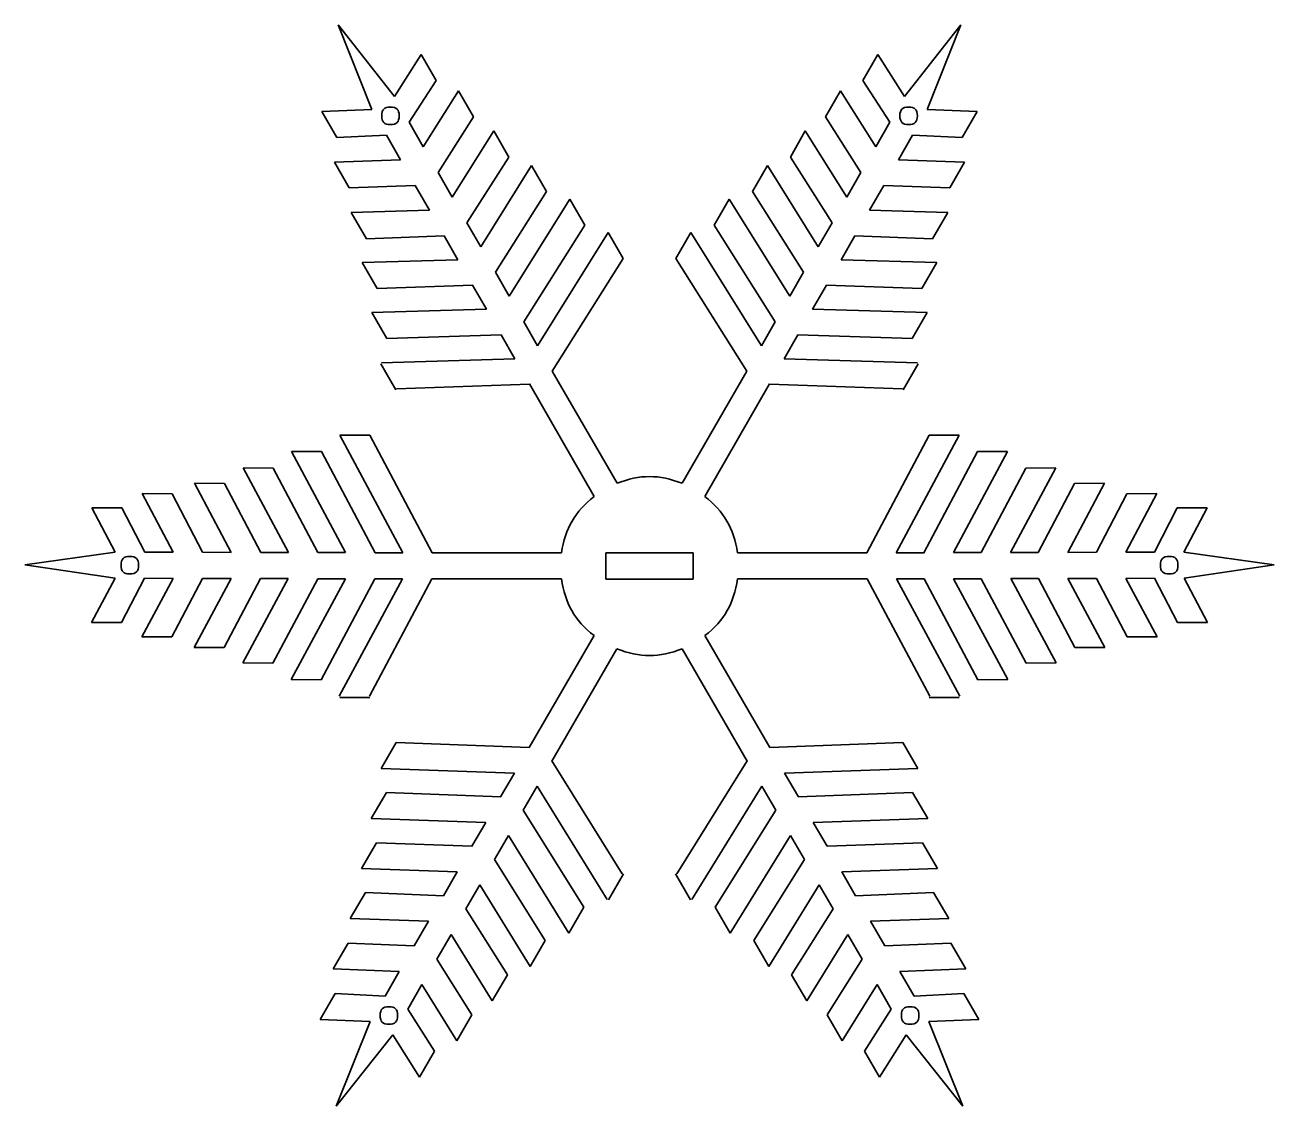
# Model space of a CAD drawing. Header units: centimetres. Extents: x -208 to 206, y -104 to 104.
# Drawn here: x 50.99 to 70.15, y 50.43 to 67.02 of the extents above; entities that cross this region are included whole.
import ezdxf

# ---------------------------------------------------------------- set-up
doc = ezdxf.new("R2010")
doc.units = ezdxf.units.CM
doc.header["$MEASUREMENT"] = 0
doc.layers.add('#Layer 1', color=7, linetype='Continuous')

msp = doc.modelspace()

# ---------------------------------------------------------------- linework, layer by layer
at = {"layer": '#Layer 1', "color": 4, "lineweight": 35}
for points in [[(55.79614, 67.02445), (55.79614, 67.02445), (56.31044, 65.7266), (56.31044, 65.7266)], [(55.79614, 67.02445), (55.79614, 67.02445), (56.65809, 65.92618), (56.65809, 65.92618)], [(65.3475, 67.02445), (65.3475, 67.02445), (64.48577, 65.92618), (64.48577, 65.92618)], [(65.3475, 67.02445), (65.3475, 67.02445), (64.83319, 65.7266), (64.83319, 65.7266)], [(56.65809, 65.92618), (56.65809, 65.92618), (57.0689, 66.57309), (57.0689, 66.57309)], [(57.0689, 66.57309), (57.0689, 66.57309), (57.29761, 66.17437), (57.29761, 66.17437)], [(64.07495, 66.57309), (64.07495, 66.57309), (63.84602, 66.17437), (63.84602, 66.17437)], [(64.48577, 65.92618), (64.48577, 65.92618), (64.07495, 66.57309), (64.07495, 66.57309)], [(57.29761, 66.17437), (57.29761, 66.17437), (56.88455, 65.53284), (56.88455, 65.53284)], [(63.84602, 66.17437), (63.84602, 66.17437), (64.25908, 65.53284), (64.25908, 65.53284)], [(57.10116, 65.1545), (57.10116, 65.1545), (57.64302, 66.01421), (57.64302, 66.01421)], [(57.64302, 66.01421), (57.64302, 66.01421), (57.87082, 65.61661), (57.87082, 65.61661)], [(63.50062, 66.01421), (63.50062, 66.01421), (63.27281, 65.61661), (63.27281, 65.61661)], [(64.04247, 65.1545), (64.04247, 65.1545), (63.50062, 66.01421), (63.50062, 66.01421)], [(56.31044, 65.7266), (56.31044, 65.7266), (55.54458, 65.69792), (55.54458, 65.69792)], [(64.83319, 65.7266), (64.83319, 65.7266), (65.59905, 65.69792), (65.59905, 65.69792)], [(55.54458, 65.69792), (55.54458, 65.69792), (55.77351, 65.2992), (55.77351, 65.2992)], [(56.88455, 65.53284), (56.88455, 65.53284), (57.10116, 65.1545), (57.10116, 65.1545)], [(57.87082, 65.61661), (57.87082, 65.61661), (57.32785, 64.76116), (57.32785, 64.76116)], [(63.27281, 65.61661), (63.27281, 65.61661), (63.81578, 64.76116), (63.81578, 64.76116)], [(64.25908, 65.53284), (64.25908, 65.53284), (64.04247, 65.1545), (64.04247, 65.1545)], [(65.59905, 65.69792), (65.59905, 65.69792), (65.37012, 65.2992), (65.37012, 65.2992)], [(57.54446, 64.38148), (57.54446, 64.38148), (58.18241, 65.39956), (58.18241, 65.39956)], [(58.18241, 65.39956), (58.18241, 65.39956), (58.41134, 64.99725), (58.41134, 64.99725)], [(62.96122, 65.39956), (62.96122, 65.39956), (62.7323, 64.99725), (62.7323, 64.99725)], [(63.59918, 64.38148), (63.59918, 64.38148), (62.96122, 65.39956), (62.96122, 65.39956)], [(55.77351, 65.2992), (55.77351, 65.2992), (56.53578, 65.33258), (56.53578, 65.33258)], [(56.53578, 65.33258), (56.53578, 65.33258), (56.75351, 64.95492), (56.75351, 64.95492)], [(64.60785, 65.33258), (64.60785, 65.33258), (64.39012, 64.95492), (64.39012, 64.95492)], [(65.37012, 65.2992), (65.37012, 65.2992), (64.60785, 65.33258), (64.60785, 65.33258)], [(58.41134, 64.99725), (58.41134, 64.99725), (57.7698, 63.98836), (57.7698, 63.98836)], [(62.7323, 64.99725), (62.7323, 64.99725), (63.37383, 63.98836), (63.37383, 63.98836)], [(56.75351, 64.95492), (56.75351, 64.95492), (55.7379, 64.9202), (55.7379, 64.9202)], [(55.7379, 64.9202), (55.7379, 64.9202), (55.96638, 64.52304), (55.96638, 64.52304)], [(57.98193, 63.621), (57.98193, 63.621), (58.75988, 64.86912), (58.75988, 64.86912)], [(58.75988, 64.86912), (58.75988, 64.86912), (58.98926, 64.46996), (58.98926, 64.46996)], [(62.38353, 64.86912), (62.38353, 64.86912), (62.15438, 64.46996), (62.15438, 64.46996)], [(63.1617, 63.621), (63.1617, 63.621), (62.38353, 64.86912), (62.38353, 64.86912)], [(64.39012, 64.95492), (64.39012, 64.95492), (65.40574, 64.9202), (65.40574, 64.9202)], [(65.40574, 64.9202), (65.40574, 64.9202), (65.17703, 64.52304), (65.17703, 64.52304)], [(57.32785, 64.76116), (57.32785, 64.76116), (57.54446, 64.38148), (57.54446, 64.38148)], [(63.81578, 64.76116), (63.81578, 64.76116), (63.59918, 64.38148), (63.59918, 64.38148)], [(55.96638, 64.52304), (55.96638, 64.52304), (56.97886, 64.5609), (56.97886, 64.5609)], [(56.97886, 64.5609), (56.97886, 64.5609), (57.19748, 64.18234), (57.19748, 64.18234)], [(58.2075, 63.22788), (58.2075, 63.22788), (58.98926, 64.46996), (58.98926, 64.46996)], [(62.93614, 63.22788), (62.93614, 63.22788), (62.15438, 64.46996), (62.15438, 64.46996)], [(64.16478, 64.5609), (64.16478, 64.5609), (63.94615, 64.18234), (63.94615, 64.18234)], [(65.17703, 64.52304), (65.17703, 64.52304), (64.16478, 64.5609), (64.16478, 64.5609)], [(58.41962, 62.86029), (58.41962, 62.86029), (59.34967, 64.35236), (59.34967, 64.35236)], [(59.34967, 64.35236), (59.34967, 64.35236), (59.57882, 63.95296), (59.57882, 63.95296)], [(61.79396, 64.35236), (61.79396, 64.35236), (61.56481, 63.95296), (61.56481, 63.95296)], [(62.72401, 62.86029), (62.72401, 62.86029), (61.79396, 64.35236), (61.79396, 64.35236)], [(57.19748, 64.18234), (57.19748, 64.18234), (55.99684, 64.14426), (55.99684, 64.14426)], [(55.99684, 64.14426), (55.99684, 64.14426), (56.22868, 63.74397), (56.22868, 63.74397)], [(63.94615, 64.18234), (63.94615, 64.18234), (65.14679, 64.14426), (65.14679, 64.14426)], [(65.14679, 64.14426), (65.14679, 64.14426), (64.91495, 63.74397), (64.91495, 63.74397)], [(57.7698, 63.98836), (57.7698, 63.98836), (57.98193, 63.621), (57.98193, 63.621)], [(58.6443, 62.46807), (58.6443, 62.46807), (59.57882, 63.95296), (59.57882, 63.95296)], [(58.85553, 62.10004), (58.85553, 62.10004), (59.9379, 63.83671), (59.9379, 63.83671)], [(59.9379, 63.83671), (59.9379, 63.83671), (60.16727, 63.43732), (60.16727, 63.43732)], [(61.20574, 63.83671), (61.20574, 63.83671), (60.97636, 63.43732), (60.97636, 63.43732)], [(62.2881, 62.10004), (62.2881, 62.10004), (61.20574, 63.83671), (61.20574, 63.83671)], [(62.49956, 62.46807), (62.49956, 62.46807), (61.56481, 63.95296), (61.56481, 63.95296)], [(63.37383, 63.98836), (63.37383, 63.98836), (63.1617, 63.621), (63.1617, 63.621)], [(56.22868, 63.74397), (56.22868, 63.74397), (57.4235, 63.78944), (57.4235, 63.78944)], [(57.4235, 63.78944), (57.4235, 63.78944), (57.63383, 63.42096), (57.63383, 63.42096)], [(63.72014, 63.78944), (63.72014, 63.78944), (63.50958, 63.42096), (63.50958, 63.42096)], [(64.91495, 63.74397), (64.91495, 63.74397), (63.72014, 63.78944), (63.72014, 63.78944)], [(59.07975, 61.7096), (59.07975, 61.7096), (60.16727, 63.43732), (60.16727, 63.43732)], [(62.06388, 61.7096), (62.06388, 61.7096), (60.97636, 63.43732), (60.97636, 63.43732)], [(57.63383, 63.42096), (57.63383, 63.42096), (56.16372, 63.3784), (56.16372, 63.3784)], [(56.16372, 63.3784), (56.16372, 63.3784), (56.3931, 62.97901), (56.3931, 62.97901)], [(63.50958, 63.42096), (63.50958, 63.42096), (64.97991, 63.3784), (64.97991, 63.3784)], [(64.97991, 63.3784), (64.97991, 63.3784), (64.75054, 62.97901), (64.75054, 62.97901)], [(58.41962, 62.86029), (58.41962, 62.86029), (58.20817, 63.22877), (58.20817, 63.22877)], [(62.72401, 62.86029), (62.72401, 62.86029), (62.93546, 63.22877), (62.93546, 63.22877)], [(57.85985, 63.02807), (57.85985, 63.02807), (56.3931, 62.97901), (56.3931, 62.97901)], [(58.07018, 62.65981), (58.07018, 62.65981), (57.85873, 63.02807), (57.85873, 63.02807)], [(63.07345, 62.65981), (63.07345, 62.65981), (63.2849, 63.02807), (63.2849, 63.02807)], [(63.28378, 63.02807), (63.28378, 63.02807), (64.75054, 62.97901), (64.75054, 62.97901)], [(58.07018, 62.65981), (58.07018, 62.65981), (56.3129, 62.60874), (56.3129, 62.60874)], [(63.07345, 62.65981), (63.07345, 62.65981), (64.83073, 62.60874), (64.83073, 62.60874)], [(56.3129, 62.60874), (56.3129, 62.60874), (56.54228, 62.20935), (56.54228, 62.20935)], [(58.85553, 62.10004), (58.85553, 62.10004), (58.64407, 62.46852), (58.64407, 62.46852)], [(62.2881, 62.10004), (62.2881, 62.10004), (62.49956, 62.46852), (62.49956, 62.46852)], [(64.83073, 62.60874), (64.83073, 62.60874), (64.60135, 62.20935), (64.60135, 62.20935)], [(58.29598, 62.26804), (58.29598, 62.26804), (56.54228, 62.20935), (56.54228, 62.20935)], [(58.50721, 61.9), (58.50721, 61.9), (58.29575, 62.26826), (58.29575, 62.26826)], [(62.63642, 61.9), (62.63642, 61.9), (62.84788, 62.26826), (62.84788, 62.26826)], [(62.84788, 62.26804), (62.84788, 62.26804), (64.60135, 62.20935), (64.60135, 62.20935)], [(58.50721, 61.9), (58.50721, 61.9), (56.46164, 61.84064), (56.46164, 61.84064)], [(62.63642, 61.9), (62.63642, 61.9), (64.68199, 61.84064), (64.68199, 61.84064)], [(56.45134, 61.82429), (56.45134, 61.82429), (56.68071, 61.4249), (56.68071, 61.4249)], [(60.07319, 59.98906), (60.07319, 59.98906), (59.07975, 61.7096), (59.07975, 61.7096)], [(61.07044, 59.98906), (61.07044, 59.98906), (62.06388, 61.7096), (62.06388, 61.7096)], [(64.69207, 61.82429), (64.69207, 61.82429), (64.46292, 61.4249), (64.46292, 61.4249)], [(58.73143, 61.50957), (58.73143, 61.50957), (56.69102, 61.44125), (56.69102, 61.44125)], [(59.72487, 59.7888), (59.72487, 59.7888), (58.72919, 61.51338), (58.72919, 61.51338)], [(61.41876, 59.7888), (61.41876, 59.7888), (62.41444, 61.51338), (62.41444, 61.51338)], [(62.4122, 61.50957), (62.4122, 61.50957), (64.45262, 61.44125), (64.45262, 61.44125)], [(56.78532, 58.92304), (56.78532, 58.92304), (55.82257, 60.72871), (55.82257, 60.72871)], [(55.82257, 60.72871), (55.82257, 60.72871), (56.28311, 60.72759), (56.28311, 60.72759)], [(57.23556, 58.92192), (57.23556, 58.92192), (56.28311, 60.72759), (56.28311, 60.72759)], [(63.90807, 58.92192), (63.90807, 58.92192), (64.86052, 60.72759), (64.86052, 60.72759)], [(64.35831, 58.92304), (64.35831, 58.92304), (65.32106, 60.72871), (65.32106, 60.72871)], [(65.32106, 60.72871), (65.32106, 60.72871), (64.86052, 60.72759), (64.86052, 60.72759)], [(55.90903, 58.92573), (55.90903, 58.92573), (55.0818, 60.47693), (55.0818, 60.47693)], [(55.0818, 60.47693), (55.0818, 60.47693), (55.54234, 60.47604), (55.54234, 60.47604)], [(56.36084, 58.92394), (56.36084, 58.92394), (55.54234, 60.47604), (55.54234, 60.47604)], [(64.78257, 58.92394), (64.78257, 58.92394), (65.60129, 60.47604), (65.60129, 60.47604)], [(65.2346, 58.92573), (65.2346, 58.92573), (66.06183, 60.47693), (66.06183, 60.47693)], [(66.06183, 60.47693), (66.06183, 60.47693), (65.60129, 60.47604), (65.60129, 60.47604)], [(55.0314, 58.92708), (55.0314, 58.92708), (54.33946, 60.22493), (54.33946, 60.22493)], [(54.33946, 60.22493), (54.33946, 60.22493), (54.80001, 60.22381), (54.80001, 60.22381)], [(55.48455, 58.92573), (55.48455, 58.92573), (54.80001, 60.22381), (54.80001, 60.22381)], [(65.65886, 58.92573), (65.65886, 58.92573), (66.34362, 60.22381), (66.34362, 60.22381)], [(66.11223, 58.92708), (66.11223, 58.92708), (66.80417, 60.22493), (66.80417, 60.22493)], [(66.80417, 60.22493), (66.80417, 60.22493), (66.34362, 60.22381), (66.34362, 60.22381)], [(53.59153, 59.98996), (53.59153, 59.98996), (54.05409, 59.98704), (54.05409, 59.98704)], [(54.15399, 58.92842), (54.15399, 58.92842), (53.59153, 59.98996), (53.59153, 59.98996)], [(54.05409, 59.98704), (54.05409, 59.98704), (54.60714, 58.92708), (54.60714, 58.92708)], [(61.07044, 59.98906), (60.71966, 60.12682), (60.42398, 60.12682), (60.07319, 59.98906)], [(67.08954, 59.98704), (67.08954, 59.98704), (66.53649, 58.92708), (66.53649, 58.92708)], [(66.98964, 58.92842), (66.98964, 58.92842), (67.5521, 59.98996), (67.5521, 59.98996)], [(67.5521, 59.98996), (67.5521, 59.98996), (67.08954, 59.98704), (67.08954, 59.98704)], [(52.78938, 59.83002), (52.78938, 59.83002), (53.24746, 59.82845), (53.24746, 59.82845)], [(53.26292, 58.93088), (53.26292, 58.93088), (52.78938, 59.83002), (52.78938, 59.83002)], [(53.24746, 59.82845), (53.24746, 59.82845), (53.71674, 58.93066), (53.71674, 58.93066)], [(59.72487, 59.7888), (59.42762, 59.5536), (59.27866, 59.29668), (59.22244, 58.92192)], [(61.92119, 58.92192), (61.86474, 59.29668), (61.71601, 59.5536), (61.41876, 59.7888)], [(67.89594, 59.82845), (67.89594, 59.82845), (67.42689, 58.93066), (67.42689, 58.93066)], [(67.88071, 58.93088), (67.88071, 58.93088), (68.35425, 59.83002), (68.35425, 59.83002)], [(68.35425, 59.83002), (68.35425, 59.83002), (67.89594, 59.82845), (67.89594, 59.82845)], [(52.01815, 59.61229), (52.01815, 59.61229), (52.4778, 59.61095), (52.4778, 59.61095)], [(52.37319, 58.9329), (52.37319, 58.9329), (52.01815, 59.61229), (52.01815, 59.61229)], [(52.4778, 59.61095), (52.4778, 59.61095), (52.82702, 58.93268), (52.82702, 58.93268)], [(68.66583, 59.61095), (68.66583, 59.61095), (68.31662, 58.93268), (68.31662, 58.93268)], [(69.12548, 59.61229), (69.12548, 59.61229), (68.66583, 59.61095), (68.66583, 59.61095)], [(68.77044, 58.9329), (68.77044, 58.9329), (69.12548, 59.61229), (69.12548, 59.61229)], [(50.99089, 58.73578), (50.99089, 58.73578), (52.37319, 58.9329), (52.37319, 58.9329)], [(52.82702, 58.93268), (52.82702, 58.93268), (53.26292, 58.93088), (53.26292, 58.93088)], [(53.71674, 58.93066), (53.71674, 58.93066), (54.15399, 58.92842), (54.15399, 58.92842)], [(54.60714, 58.92708), (54.60714, 58.92708), (55.0314, 58.92708), (55.0314, 58.92708)], [(55.90903, 58.92573), (55.90903, 58.92573), (55.4841, 58.92663), (55.4841, 58.92663)], [(56.78532, 58.92304), (56.78532, 58.92304), (56.36062, 58.92394), (56.36062, 58.92394)], [(59.22244, 58.92192), (59.22244, 58.92192), (57.23556, 58.92192), (57.23556, 58.92192)], [(60.57182, 58.91968), (60.57182, 58.91968), (59.90206, 58.91968), (59.90206, 58.91968)], [(59.90206, 58.91968), (59.90206, 58.91968), (59.90206, 58.51783), (59.90206, 58.51783)], [(61.24158, 58.91968), (61.24158, 58.91968), (60.57182, 58.91968), (60.57182, 58.91968)], [(61.24158, 58.51783), (61.24158, 58.51783), (61.24158, 58.91968), (61.24158, 58.91968)], [(61.92119, 58.92192), (61.92119, 58.92192), (63.90807, 58.92192), (63.90807, 58.92192)], [(64.35831, 58.92304), (64.35831, 58.92304), (64.78302, 58.92394), (64.78302, 58.92394)], [(65.2346, 58.92573), (65.2346, 58.92573), (65.65953, 58.92663), (65.65953, 58.92663)], [(66.53649, 58.92708), (66.53649, 58.92708), (66.11223, 58.92708), (66.11223, 58.92708)], [(67.42689, 58.93066), (67.42689, 58.93066), (66.98964, 58.92842), (66.98964, 58.92842)], [(68.31662, 58.93268), (68.31662, 58.93268), (67.88071, 58.93088), (67.88071, 58.93088)], [(70.15252, 58.73578), (70.15252, 58.73578), (68.77044, 58.9329), (68.77044, 58.9329)], [(50.99089, 58.73578), (50.99089, 58.73578), (52.37207, 58.53216), (52.37207, 58.53216)], [(70.15252, 58.73578), (70.15252, 58.73578), (68.77156, 58.53216), (68.77156, 58.53216)], [(52.37207, 58.53216), (52.37207, 58.53216), (52.0139, 57.85456), (52.0139, 57.85456)], [(52.47377, 57.85344), (52.47377, 57.85344), (52.8259, 58.53037), (52.8259, 58.53037)], [(53.26202, 58.53015), (53.26202, 58.53015), (52.78423, 57.63303), (52.78423, 57.63303)], [(52.8259, 58.53037), (52.8259, 58.53037), (53.26202, 58.53015), (53.26202, 58.53015)], [(53.24231, 57.63258), (53.24231, 57.63258), (53.71585, 58.52813), (53.71585, 58.52813)], [(54.1531, 58.52836), (54.1531, 58.52836), (53.58548, 57.46951), (53.58548, 57.46951)], [(53.71585, 58.52813), (53.71585, 58.52813), (54.1531, 58.52836), (54.1531, 58.52836)], [(54.04826, 57.47018), (54.04826, 57.47018), (54.60625, 58.52768), (54.60625, 58.52768)], [(55.0305, 58.52567), (55.0305, 58.52567), (54.3323, 57.23095), (54.3323, 57.23095)], [(54.60625, 58.52768), (54.60625, 58.52768), (55.0305, 58.52567), (55.0305, 58.52567)], [(55.48366, 58.52477), (55.48366, 58.52477), (54.79284, 57.22983), (54.79284, 57.22983)], [(55.90791, 58.52276), (55.90791, 58.52276), (55.07351, 56.97536), (55.07351, 56.97536)], [(55.90791, 58.52276), (55.90791, 58.52276), (55.48321, 58.52365), (55.48321, 58.52365)], [(56.35994, 58.52231), (56.35994, 58.52231), (55.53406, 56.97424), (55.53406, 56.97424)], [(56.78442, 58.52119), (56.78442, 58.52119), (55.81316, 56.72023), (55.81316, 56.72023)], [(57.23466, 58.52029), (57.23466, 58.52029), (56.2737, 56.71911), (56.2737, 56.71911)], [(56.78442, 58.52119), (56.78442, 58.52119), (56.3595, 58.52231), (56.3595, 58.52231)], [(59.22154, 58.52029), (59.22154, 58.52029), (57.23018, 58.52029), (57.23018, 58.52029)], [(59.22154, 58.52029), (59.27665, 58.14532), (59.42471, 57.88794), (59.72106, 57.65162)], [(59.90206, 58.51783), (59.90206, 58.51783), (61.24158, 58.51783), (61.24158, 58.51783)], [(61.42257, 57.65162), (61.71892, 57.88794), (61.86698, 58.14532), (61.92186, 58.52029)], [(61.92186, 58.52029), (61.92186, 58.52029), (63.91345, 58.52029), (63.91345, 58.52029)], [(63.90897, 58.52029), (63.90897, 58.52029), (64.86993, 56.71911), (64.86993, 56.71911)], [(64.35921, 58.52119), (64.35921, 58.52119), (64.78391, 58.52231), (64.78391, 58.52231)], [(64.35921, 58.52119), (64.35921, 58.52119), (65.33047, 56.72023), (65.33047, 56.72023)], [(64.78369, 58.52231), (64.78369, 58.52231), (65.60958, 56.97424), (65.60958, 56.97424)], [(65.23572, 58.52276), (65.23572, 58.52276), (65.66042, 58.52365), (65.66042, 58.52365)], [(65.23572, 58.52276), (65.23572, 58.52276), (66.07012, 56.97536), (66.07012, 56.97536)], [(65.65998, 58.52477), (65.65998, 58.52477), (66.35079, 57.22983), (66.35079, 57.22983)], [(66.53738, 58.52768), (66.53738, 58.52768), (66.11313, 58.52567), (66.11313, 58.52567)], [(66.11313, 58.52567), (66.11313, 58.52567), (66.81134, 57.23095), (66.81134, 57.23095)], [(67.09537, 57.47018), (67.09537, 57.47018), (66.53738, 58.52768), (66.53738, 58.52768)], [(66.99054, 58.52836), (66.99054, 58.52836), (67.55815, 57.46951), (67.55815, 57.46951)], [(67.42778, 58.52813), (67.42778, 58.52813), (66.99054, 58.52836), (66.99054, 58.52836)], [(67.9011, 57.63258), (67.9011, 57.63258), (67.42778, 58.52813), (67.42778, 58.52813)], [(68.31774, 58.53037), (68.31774, 58.53037), (67.88161, 58.53015), (67.88161, 58.53015)], [(67.88161, 58.53015), (67.88161, 58.53015), (68.3594, 57.63303), (68.3594, 57.63303)], [(68.66986, 57.85344), (68.66986, 57.85344), (68.31774, 58.53037), (68.31774, 58.53037)], [(68.77156, 58.53216), (68.77156, 58.53216), (69.12951, 57.85456), (69.12951, 57.85456)], [(52.0139, 57.85456), (52.0139, 57.85456), (52.47377, 57.85344), (52.47377, 57.85344)], [(69.12951, 57.85456), (69.12951, 57.85456), (68.66986, 57.85344), (68.66986, 57.85344)], [(52.78423, 57.63303), (52.78423, 57.63303), (53.24231, 57.63258), (53.24231, 57.63258)], [(59.72106, 57.65162), (59.72106, 57.65162), (58.72762, 55.93108), (58.72762, 55.93108)], [(61.42257, 57.65162), (61.42257, 57.65162), (62.41601, 55.93108), (62.41601, 55.93108)], [(68.3594, 57.63303), (68.3594, 57.63303), (67.9011, 57.63258), (67.9011, 57.63258)], [(53.58548, 57.46951), (53.58548, 57.46951), (54.04826, 57.47018), (54.04826, 57.47018)], [(60.06849, 57.45024), (60.06849, 57.45024), (59.07281, 55.72567), (59.07281, 55.72567)], [(60.06849, 57.45024), (60.42286, 57.30957), (60.72078, 57.30957), (61.07514, 57.45024)], [(61.07514, 57.45024), (61.07514, 57.45024), (62.07082, 55.72567), (62.07082, 55.72567)], [(67.55815, 57.46951), (67.55815, 57.46951), (67.09537, 57.47018), (67.09537, 57.47018)], [(54.3323, 57.23095), (54.3323, 57.23095), (54.79284, 57.22983), (54.79284, 57.22983)], [(66.81134, 57.23095), (66.81134, 57.23095), (66.35079, 57.22983), (66.35079, 57.22983)], [(55.07351, 56.97536), (55.07351, 56.97536), (55.53406, 56.97424), (55.53406, 56.97424)], [(66.07012, 56.97536), (66.07012, 56.97536), (65.60958, 56.97424), (65.60958, 56.97424)], [(55.82212, 56.70298), (55.82212, 56.70298), (56.28266, 56.70208), (56.28266, 56.70208)], [(65.32151, 56.70298), (65.32151, 56.70298), (64.86097, 56.70208), (64.86097, 56.70208)], [(56.45649, 55.61076), (56.45649, 55.61076), (56.68766, 56.00903), (56.68766, 56.00903)], [(58.72762, 55.93108), (58.72762, 55.93108), (56.68766, 56.00903), (56.68766, 56.00903)], [(62.41601, 55.93108), (62.41601, 55.93108), (64.45598, 56.00903), (64.45598, 56.00903)], [(64.68714, 55.61076), (64.68714, 55.61076), (64.45598, 56.00903), (64.45598, 56.00903)], [(58.50161, 55.54154), (58.50161, 55.54154), (56.45649, 55.61076), (56.45649, 55.61076)], [(59.07505, 55.72925), (59.07505, 55.72925), (60.1545, 53.99661), (60.1545, 53.99661)], [(62.06858, 55.72925), (62.06858, 55.72925), (60.98913, 53.99661), (60.98913, 53.99661)], [(62.64202, 55.54154), (62.64202, 55.54154), (64.68714, 55.61076), (64.68714, 55.61076)], [(58.50161, 55.54154), (58.50161, 55.54154), (58.28836, 55.1744), (58.28836, 55.1744)], [(62.64202, 55.54154), (62.64202, 55.54154), (62.85527, 55.1744), (62.85527, 55.1744)], [(56.30394, 54.84333), (56.30394, 54.84333), (56.53534, 55.2416), (56.53534, 55.2416)], [(58.28858, 55.17463), (58.28858, 55.17463), (56.53534, 55.2416), (56.53534, 55.2416)], [(58.84903, 55.33994), (58.84903, 55.33994), (58.63578, 54.97258), (58.63578, 54.97258)], [(58.84903, 55.33994), (58.84903, 55.33994), (59.92334, 53.59834), (59.92334, 53.59834)], [(62.2946, 55.33994), (62.2946, 55.33994), (61.22052, 53.59834), (61.22052, 53.59834)], [(62.2946, 55.33994), (62.2946, 55.33994), (62.50785, 54.97258), (62.50785, 54.97258)], [(62.85505, 55.17463), (62.85505, 55.17463), (64.60852, 55.2416), (64.60852, 55.2416)], [(64.83946, 54.84333), (64.83946, 54.84333), (64.60852, 55.2416), (64.60852, 55.2416)], [(58.061, 54.78397), (58.061, 54.78397), (56.30394, 54.84333), (56.30394, 54.84333)], [(58.63601, 54.97303), (58.63601, 54.97303), (59.56382, 53.48365), (59.56382, 53.48365)], [(62.50762, 54.97303), (62.50762, 54.97303), (61.57982, 53.48365), (61.57982, 53.48365)], [(63.08241, 54.78397), (63.08241, 54.78397), (64.83946, 54.84333), (64.83946, 54.84333)], [(58.061, 54.78397), (58.061, 54.78397), (57.84775, 54.41661), (57.84775, 54.41661)], [(63.08241, 54.78397), (63.08241, 54.78397), (63.29588, 54.41661), (63.29588, 54.41661)], [(56.15118, 54.07434), (56.15118, 54.07434), (56.38234, 54.47261), (56.38234, 54.47261)], [(57.84887, 54.41661), (57.84887, 54.41661), (56.38234, 54.47261), (56.38234, 54.47261)], [(58.40954, 54.5817), (58.40954, 54.5817), (58.1963, 54.21434), (58.1963, 54.21434)], [(58.40954, 54.5817), (58.40954, 54.5817), (59.33242, 53.08538), (59.33242, 53.08538)], [(62.73409, 54.5817), (62.73409, 54.5817), (61.81121, 53.08538), (61.81121, 53.08538)], [(62.73409, 54.5817), (62.73409, 54.5817), (62.94734, 54.21434), (62.94734, 54.21434)], [(63.29476, 54.41661), (63.29476, 54.41661), (64.76106, 54.47261), (64.76106, 54.47261)], [(64.99246, 54.07434), (64.99246, 54.07434), (64.76106, 54.47261), (64.76106, 54.47261)], [(57.62129, 54.02461), (57.62129, 54.02461), (56.15118, 54.07434), (56.15118, 54.07434)], [(58.19585, 54.21524), (58.19585, 54.21524), (58.97178, 52.96957), (58.97178, 52.96957)], [(62.94778, 54.21524), (62.94778, 54.21524), (62.17185, 52.96957), (62.17185, 52.96957)], [(63.52234, 54.02461), (63.52234, 54.02461), (64.99246, 54.07434), (64.99246, 54.07434)], [(57.40916, 53.65725), (57.40916, 53.65725), (57.62129, 54.02461), (57.62129, 54.02461)], [(59.9426, 53.59767), (59.9426, 53.59767), (60.17377, 53.99594), (60.17377, 53.99594)], [(61.20103, 53.59767), (61.20103, 53.59767), (60.96986, 53.99594), (60.96986, 53.99594)], [(63.73447, 53.65725), (63.73447, 53.65725), (63.52234, 54.02461), (63.52234, 54.02461)], [(55.98071, 53.30916), (55.98071, 53.30916), (56.21457, 53.70832), (56.21457, 53.70832)], [(56.21457, 53.70832), (56.21457, 53.70832), (57.40916, 53.65725), (57.40916, 53.65725)], [(57.75457, 53.45677), (57.75457, 53.45677), (57.96826, 53.82324), (57.96826, 53.82324)], [(57.96826, 53.82324), (57.96826, 53.82324), (58.74039, 52.5713), (58.74039, 52.5713)], [(63.17537, 53.82324), (63.17537, 53.82324), (62.40324, 52.5713), (62.40324, 52.5713)], [(63.38906, 53.45677), (63.38906, 53.45677), (63.17537, 53.82324), (63.17537, 53.82324)], [(64.92906, 53.70832), (64.92906, 53.70832), (63.73447, 53.65725), (63.73447, 53.65725)], [(65.16292, 53.30916), (65.16292, 53.30916), (64.92906, 53.70832), (64.92906, 53.70832)], [(59.33242, 53.08538), (59.33242, 53.08538), (59.56382, 53.48365), (59.56382, 53.48365)], [(61.81121, 53.08538), (61.81121, 53.08538), (61.57982, 53.48365), (61.57982, 53.48365)], [(57.18135, 53.26548), (57.18135, 53.26548), (55.98071, 53.30916), (55.98071, 53.30916)], [(58.39118, 52.44474), (58.39118, 52.44474), (57.75457, 53.45677), (57.75457, 53.45677)], [(62.75223, 52.44474), (62.75223, 52.44474), (63.38906, 53.45677), (63.38906, 53.45677)], [(63.96228, 53.26548), (63.96228, 53.26548), (65.16292, 53.30916), (65.16292, 53.30916)], [(56.96071, 52.88804), (56.96071, 52.88804), (57.18135, 53.26548), (57.18135, 53.26548)], [(64.1827, 52.88804), (64.1827, 52.88804), (63.96228, 53.26548), (63.96228, 53.26548)], [(55.71818, 52.53456), (55.71818, 52.53456), (55.94868, 52.9306), (55.94868, 52.9306)], [(55.94868, 52.9306), (55.94868, 52.9306), (56.96071, 52.88804), (56.96071, 52.88804)], [(57.30881, 52.68599), (57.30881, 52.68599), (57.52721, 53.06477), (57.52721, 53.06477)], [(57.52721, 53.06477), (57.52721, 53.06477), (58.16046, 52.04378), (58.16046, 52.04378)], [(58.74039, 52.5713), (58.74039, 52.5713), (58.97178, 52.96957), (58.97178, 52.96957)], [(62.40324, 52.5713), (62.40324, 52.5713), (62.17185, 52.96957), (62.17185, 52.96957)], [(63.61642, 53.06477), (63.61642, 53.06477), (62.98318, 52.04378), (62.98318, 52.04378)], [(63.83482, 52.68599), (63.83482, 52.68599), (63.61642, 53.06477), (63.61642, 53.06477)], [(65.19495, 52.9306), (65.19495, 52.9306), (64.1827, 52.88804), (64.1827, 52.88804)], [(65.42545, 52.53456), (65.42545, 52.53456), (65.19495, 52.9306), (65.19495, 52.9306)], [(56.73358, 52.49514), (56.73358, 52.49514), (55.71818, 52.53456), (55.71818, 52.53456)], [(57.84775, 51.82829), (57.84775, 51.82829), (57.30881, 52.68599), (57.30881, 52.68599)], [(63.29588, 51.82829), (63.29588, 51.82829), (63.83482, 52.68599), (63.83482, 52.68599)], [(64.40983, 52.49514), (64.40983, 52.49514), (65.42545, 52.53456), (65.42545, 52.53456)], [(56.51406, 52.11837), (56.51406, 52.11837), (56.73358, 52.49514), (56.73358, 52.49514)], [(58.16046, 52.04378), (58.16046, 52.04378), (58.39118, 52.44474), (58.39118, 52.44474)], [(62.98318, 52.04378), (62.98318, 52.04378), (62.75223, 52.44474), (62.75223, 52.44474)], [(64.62958, 52.11837), (64.62958, 52.11837), (64.40983, 52.49514), (64.40983, 52.49514)], [(55.52106, 51.75773), (55.52106, 51.75773), (55.75201, 52.15533), (55.75201, 52.15533)], [(55.75201, 52.15533), (55.75201, 52.15533), (56.51406, 52.11837), (56.51406, 52.11837)], [(56.86193, 51.91632), (56.86193, 51.91632), (57.08033, 52.29399), (57.08033, 52.29399)], [(57.08033, 52.29399), (57.08033, 52.29399), (57.61815, 51.43159), (57.61815, 51.43159)], [(64.0633, 52.29399), (64.0633, 52.29399), (63.52548, 51.43159), (63.52548, 51.43159)], [(64.28148, 51.91632), (64.28148, 51.91632), (64.0633, 52.29399), (64.0633, 52.29399)], [(65.39162, 52.15533), (65.39162, 52.15533), (64.62958, 52.11837), (64.62958, 52.11837)], [(65.62234, 51.75773), (65.62234, 51.75773), (65.39162, 52.15533), (65.39162, 52.15533)], [(56.28692, 51.72548), (56.28692, 51.72548), (55.52106, 51.75773), (55.52106, 51.75773)], [(57.27207, 51.273), (57.27207, 51.273), (56.86193, 51.91632), (56.86193, 51.91632)], [(57.61815, 51.43159), (57.61815, 51.43159), (57.84775, 51.82829), (57.84775, 51.82829)], [(63.52548, 51.43159), (63.52548, 51.43159), (63.29588, 51.82829), (63.29588, 51.82829)], [(63.87156, 51.273), (63.87156, 51.273), (64.28148, 51.91632), (64.28148, 51.91632)], [(64.85671, 51.72548), (64.85671, 51.72548), (65.62234, 51.75773), (65.62234, 51.75773)], [(55.76657, 50.43008), (55.76657, 50.43008), (56.28692, 51.72548), (56.28692, 51.72548)], [(65.37706, 50.43008), (65.37706, 50.43008), (64.85671, 51.72548), (64.85671, 51.72548)], [(55.76657, 50.43008), (55.76657, 50.43008), (56.63345, 51.52432), (56.63345, 51.52432)], [(56.63345, 51.52432), (56.63345, 51.52432), (57.04135, 50.8754), (57.04135, 50.8754)], [(64.51018, 51.52432), (64.51018, 51.52432), (64.10228, 50.8754), (64.10228, 50.8754)], [(65.37706, 50.43008), (65.37706, 50.43008), (64.51018, 51.52432), (64.51018, 51.52432)], [(57.04135, 50.8754), (57.04135, 50.8754), (57.27207, 51.273), (57.27207, 51.273)], [(64.10228, 50.8754), (64.10228, 50.8754), (63.87156, 51.273), (63.87156, 51.273)]]:
    msp.add_open_spline(points, degree=3, dxfattribs=at)
for points in [[(56.73089, 65.63005), (56.73089, 65.7248), (56.69169, 65.764), (56.59694, 65.764), (56.59694, 65.764), (56.50218, 65.764), (56.46298, 65.7248), (56.46298, 65.63005), (56.46298, 65.63005), (56.46298, 65.5353), (56.50218, 65.4961), (56.59694, 65.4961), (56.59694, 65.4961), (56.69169, 65.4961), (56.73089, 65.5353), (56.73089, 65.63005)], [(64.68065, 65.63005), (64.68065, 65.7248), (64.64145, 65.764), (64.5467, 65.764), (64.5467, 65.764), (64.45194, 65.764), (64.41274, 65.7248), (64.41274, 65.63005), (64.41274, 65.63005), (64.41274, 65.5353), (64.45194, 65.4961), (64.5467, 65.4961), (64.5467, 65.4961), (64.64145, 65.4961), (64.68065, 65.5353), (64.68065, 65.63005)], [(52.73294, 58.73197), (52.73294, 58.82672), (52.69374, 58.86592), (52.59898, 58.86592), (52.59898, 58.86592), (52.50423, 58.86592), (52.46503, 58.82672), (52.46503, 58.73197), (52.46503, 58.73197), (52.46503, 58.63722), (52.50423, 58.59802), (52.59898, 58.59802), (52.59898, 58.59802), (52.69374, 58.59802), (52.73294, 58.63722), (52.73294, 58.73197)], [(68.6786, 58.73197), (68.6786, 58.82672), (68.63918, 58.86592), (68.54465, 58.86592), (68.54465, 58.86592), (68.4499, 58.86592), (68.41047, 58.82672), (68.41047, 58.73197), (68.41047, 58.73197), (68.41047, 58.63722), (68.4499, 58.59802), (68.54465, 58.59802), (68.54465, 58.59802), (68.63918, 58.59802), (68.6786, 58.63722), (68.6786, 58.73197)], [(56.70782, 51.82068), (56.70782, 51.91543), (56.66862, 51.95463), (56.57386, 51.95463), (56.57386, 51.95463), (56.47911, 51.95463), (56.43991, 51.91543), (56.43991, 51.82068), (56.43991, 51.82068), (56.43991, 51.72592), (56.47911, 51.68672), (56.57386, 51.68672), (56.57386, 51.68672), (56.66862, 51.68672), (56.70782, 51.72592), (56.70782, 51.82068)], [(64.70372, 51.82068), (64.70372, 51.91543), (64.66452, 51.95463), (64.56977, 51.95463), (64.56977, 51.95463), (64.47502, 51.95463), (64.43582, 51.91543), (64.43582, 51.82068), (64.43582, 51.82068), (64.43582, 51.72592), (64.47502, 51.68672), (64.56977, 51.68672), (64.56977, 51.68672), (64.66452, 51.68672), (64.70372, 51.72592), (64.70372, 51.82068)]]:
    msp.add_open_spline(points, degree=3, knots=[0, 0, 0, 0, 0.2, 0.2, 0.2, 0.2, 0.4, 0.4, 0.4, 0.4, 0.6, 0.6, 0.6, 0.6, 1, 1, 1, 1], dxfattribs=at)

doc.saveas('drawing.dxf')
